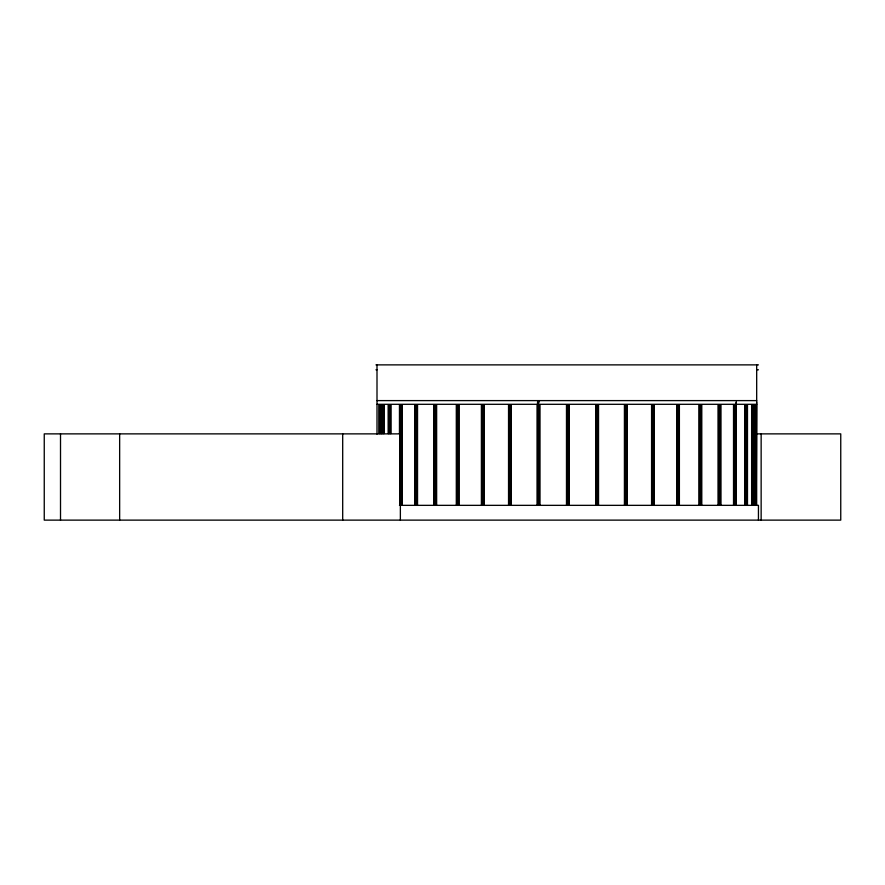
<?xml version="1.0" encoding="UTF-8"?>
<svg xmlns="http://www.w3.org/2000/svg" width="885" height="885" viewBox="0 0 885 885"><rect width="100%" height="100%" fill="white"/><g stroke="black" fill="none" stroke-linecap="round" stroke-linejoin="round"><path stroke-width="1.33" d="M375.959 364.874L758.445 364.874M375.959 369.797L376.999 369.797M756.686 369.797L758.445 369.797M376.999 400.606L756.686 400.606M539.474 401.834L537.549 401.834L537.549 505.346M756.664 401.834L756.244 505.346M376.999 404.301L756.686 404.301M757.571 433.871L840.75 433.871L840.75 520.126L44.25 520.126L44.25 433.871L400.363 433.871L400.363 520.126M399.467 505.346L758.445 505.346L758.445 520.126M761.144 433.871L761.144 520.126M756.686 364.874L756.664 505.346M755.314 404.6L755.314 505.346M754.352 404.6L754.352 505.346M753.954 404.6L753.954 505.346M753.002 404.6L753.002 505.346M752.029 404.6L752.029 505.346M751.642 404.6L751.642 505.346M747.471 404.6L747.471 505.346M747.084 404.6L747.084 505.346M746.121 404.6L746.121 505.346M745.159 404.6L745.159 505.346M744.761 404.6L744.761 505.346M736.231 505.346L736.231 401.834L735.822 505.346M734.882 404.6L734.882 505.346M733.919 404.6L733.919 505.346M733.532 404.6L733.532 505.346M720.855 404.6L720.855 505.346M720.467 404.6L720.467 505.346M719.505 404.6L719.505 505.346M718.543 404.6L718.543 505.346M718.144 404.6L718.144 505.346M701.761 404.6L701.761 505.346M701.362 404.6L701.362 505.346M700.4 404.6L700.4 505.346M699.438 404.6L699.438 505.346M699.05 404.6L699.05 505.346M679.381 404.6L679.381 505.346M678.983 404.6L678.983 505.346M678.032 404.6L678.032 505.346M677.069 404.6L677.069 505.346M676.671 404.6L676.671 505.346M654.292 404.6L654.292 505.346M653.904 404.6L653.904 505.346M652.942 404.6L652.942 505.346M651.98 404.6L651.98 505.346M651.581 404.6L651.581 505.346M627.133 404.6L627.133 505.346M626.724 404.6L626.724 505.346M625.783 404.6L625.783 505.346M624.821 404.6L624.821 505.346M624.423 404.6L624.423 505.346M598.525 404.6L598.525 505.346M598.127 404.6L598.127 505.346M597.176 404.6L597.176 505.346M596.213 404.6L596.213 505.346M595.815 404.6L595.815 505.346M569.199 404.6L569.199 505.346M568.801 404.6L568.801 505.346M567.838 404.6L567.838 505.346M566.887 404.6L566.887 505.346M566.489 404.6L566.489 505.346M539.872 404.6L539.872 505.346M539.474 404.6L539.474 505.346M538.511 401.834L538.511 505.346M537.162 404.6L537.162 505.346M511.253 404.6L511.253 505.346M510.866 404.6L510.866 505.346M509.904 404.6L509.904 505.346M508.963 404.6L508.963 505.346M508.543 404.6L508.543 505.346M484.095 404.6L484.095 505.346M483.708 404.6L483.708 505.346M482.745 404.6L482.745 505.346M481.783 404.6L481.783 505.346M481.396 404.6L481.396 505.346M459.005 404.6L459.005 505.346M458.618 404.6L458.618 505.346M457.656 404.6L457.656 505.346M456.693 404.6L456.693 505.346M456.306 404.6L456.306 505.346M436.637 404.6L436.637 505.346M436.239 404.6L436.239 505.346M435.276 404.6L435.276 505.346M434.314 404.6L434.314 505.346M433.927 404.6L433.927 505.346M417.532 404.6L417.532 505.346M417.145 404.6L417.145 505.346M416.182 404.6L416.182 505.346M415.22 404.6L415.22 505.346M414.822 404.6L414.822 505.346M402.177 404.6L402.177 505.346M401.757 404.6L401.757 505.346M400.828 404.6L400.828 505.346M399.865 404.6L399.865 505.346M399.467 404.6L399.467 433.584M390.916 404.6L390.916 433.584M390.528 404.6L390.528 433.584M389.566 404.6L389.566 433.584M388.603 404.6L388.603 433.584M388.216 404.6L388.216 433.584M384.046 404.6L384.046 433.584M383.647 404.6L383.647 433.584M382.685 404.6L382.685 433.584M381.723 404.6L381.723 433.584M381.335 404.6L381.335 433.584M380.373 404.6L380.373 433.584M379.433 404.6L379.433 433.584M379.023 404.6L379.023 433.584M376.999 364.874L376.999 434.148M342.694 433.871L342.694 520.126M119.652 433.871L119.652 520.126M60.512 433.871L60.512 520.126"/></g></svg>
